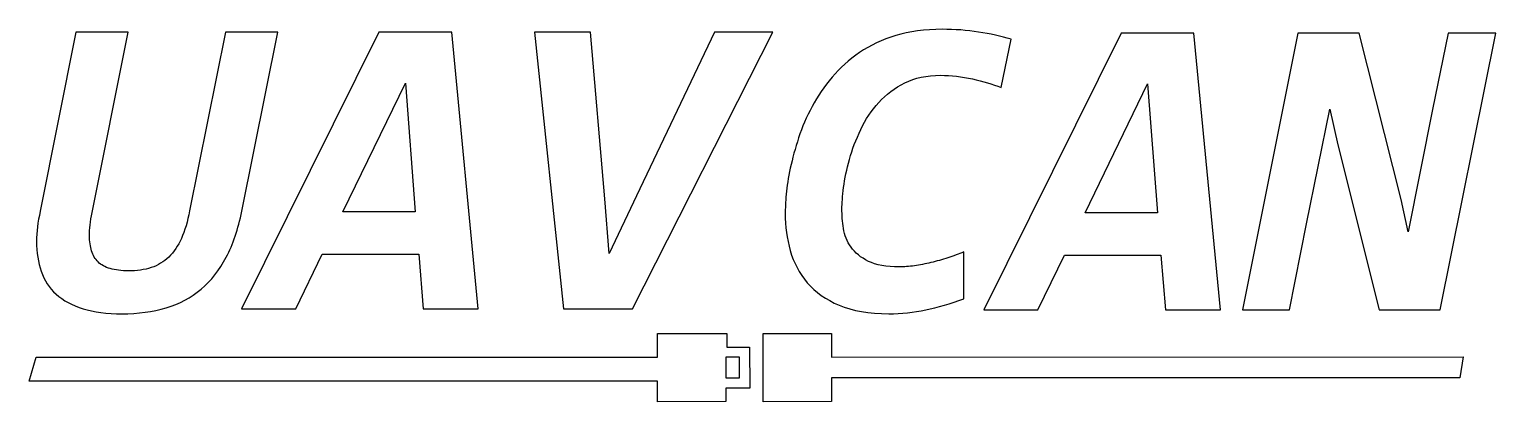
# Model space of a CAD drawing. Header units: centimetres. Extents: x -1.34 to 2.96, y -1.7 to -0.61.
import ezdxf

# ---------------------------------------------------------------- set-up
doc = ezdxf.new("R2010")
doc.units = ezdxf.units.CM
doc.header["$MEASUREMENT"] = 0
doc.layers.add('layer 1', color=7, linetype='Continuous')

msp = doc.modelspace()

# ---------------------------------------------------------------- linework, layer by layer
at = {"layer": 'layer 1', "color": 152}
for points, knots in [([(-0.71777, -1.14257), (-0.72815, -1.19443), (-0.74317, -1.23909), (-0.76307, -1.27698), (-0.76307, -1.27698), (-0.78297, -1.31465), (-0.80752, -1.34598), (-0.83694, -1.37053), (-0.83694, -1.37053), (-0.86636, -1.39509), (-0.90044, -1.41329), (-0.93918, -1.42514), (-0.93918, -1.42514), (-0.97812, -1.437), (-1.0213, -1.44271), (-1.06893, -1.44271), (-1.06893, -1.44271), (-1.11274, -1.44271), (-1.15063, -1.43784), (-1.18259, -1.42789), (-1.18259, -1.42789), (-1.21477, -1.41795), (-1.24101, -1.40376), (-1.26133, -1.38514), (-1.26133, -1.38514), (-1.28187, -1.36651), (-1.29647, -1.34429), (-1.30536, -1.31825), (-1.30536, -1.31825), (-1.31425, -1.292), (-1.3187, -1.26301), (-1.3187, -1.23062), (-1.3187, -1.23062), (-1.3187, -1.20353), (-1.31531, -1.17411), (-1.30811, -1.14257), (-1.30811, -1.14257), (-1.30811, -1.14257), (-1.20334, -0.61806), (-1.20334, -0.61806), (-1.20334, -0.61806), (-1.20334, -0.61806), (-1.05094, -0.61806), (-1.05094, -0.61806), (-1.05094, -0.61806), (-1.05094, -0.61806), (-1.15635, -1.14638), (-1.15635, -1.14638), (-1.15635, -1.14638), (-1.16122, -1.17199), (-1.16376, -1.19464), (-1.16376, -1.2139), (-1.16376, -1.2139), (-1.16376, -1.23083), (-1.16164, -1.24586), (-1.15741, -1.25856), (-1.15741, -1.25856), (-1.15338, -1.27147), (-1.14703, -1.28227), (-1.13836, -1.29095), (-1.13836, -1.29095), (-1.12968, -1.29962), (-1.11782, -1.30597), (-1.10301, -1.31042), (-1.10301, -1.31042), (-1.08798, -1.31465), (-1.0702, -1.31698), (-1.04967, -1.31698), (-1.04967, -1.31698), (-1.0249, -1.31698), (-1.00268, -1.31381), (-0.98299, -1.30724), (-0.98299, -1.30724), (-0.96331, -1.30089), (-0.94616, -1.29052), (-0.93156, -1.27634), (-0.93156, -1.27634), (-0.91674, -1.26195), (-0.90446, -1.24374), (-0.89452, -1.22173), (-0.89452, -1.22173), (-0.88457, -1.19951), (-0.87652, -1.17262), (-0.87039, -1.14087), (-0.87039, -1.14087), (-0.87039, -1.14087), (-0.76498, -0.61806), (-0.76498, -0.61806), (-0.76498, -0.61806), (-0.76498, -0.61806), (-0.61173, -0.61806), (-0.61173, -0.61806), (-0.61173, -0.61806), (-0.61173, -0.61806), (-0.71777, -1.14257), (-0.71777, -1.14257)], [0, 0, 0, 0, 0.0416667, 0.0416667, 0.0416667, 0.0416667, 0.0833333, 0.0833333, 0.0833333, 0.0833333, 0.125, 0.125, 0.125, 0.125, 0.1666667, 0.1666667, 0.1666667, 0.1666667, 0.2083333, 0.2083333, 0.2083333, 0.2083333, 0.25, 0.25, 0.25, 0.25, 0.2916667, 0.2916667, 0.2916667, 0.2916667, 0.3333333, 0.3333333, 0.3333333, 0.3333333, 0.375, 0.375, 0.375, 0.375, 0.4166667, 0.4166667, 0.4166667, 0.4166667, 0.4583333, 0.4583333, 0.4583333, 0.4583333, 0.5, 0.5, 0.5, 0.5, 0.5416667, 0.5416667, 0.5416667, 0.5416667, 0.5833333, 0.5833333, 0.5833333, 0.5833333, 0.625, 0.625, 0.625, 0.625, 0.6666667, 0.6666667, 0.6666667, 0.6666667, 0.7083333, 0.7083333, 0.7083333, 0.7083333, 0.75, 0.75, 0.75, 0.75, 0.7916667, 0.7916667, 0.7916667, 0.7916667, 0.8333333, 0.8333333, 0.8333333, 0.8333333, 0.875, 0.875, 0.875, 0.875, 0.9166667, 0.9166667, 0.9166667, 0.9166667, 0.9583333, 0.9583333, 0.9583333, 0.9583333, 1, 1, 1, 1]), ([(-0.18628, -1.42853), (-0.18628, -1.42853), (-0.1994, -1.26851), (-0.1994, -1.26851), (-0.1994, -1.26851), (-0.1994, -1.26851), (-0.48219, -1.26851), (-0.48219, -1.26851), (-0.48219, -1.26851), (-0.48219, -1.26851), (-0.55966, -1.42853), (-0.55966, -1.42853), (-0.55966, -1.42853), (-0.55966, -1.42853), (-0.71841, -1.42853), (-0.71841, -1.42853), (-0.71841, -1.42853), (-0.71841, -1.42853), (-0.31603, -0.61806), (-0.31603, -0.61806), (-0.31603, -0.61806), (-0.31603, -0.61806), (-0.10267, -0.61806), (-0.10267, -0.61806), (-0.10267, -0.61806), (-0.10267, -0.61806), (-0.0252, -1.42853), (-0.0252, -1.42853), (-0.0252, -1.42853), (-0.0252, -1.42853), (-0.18628, -1.42853), (-0.18628, -1.42853)], [0, 0, 0, 0, 0.125, 0.125, 0.125, 0.125, 0.25, 0.25, 0.25, 0.25, 0.375, 0.375, 0.375, 0.375, 0.5, 0.5, 0.5, 0.5, 0.625, 0.625, 0.625, 0.625, 0.75, 0.75, 0.75, 0.75, 0.875, 0.875, 0.875, 0.875, 1, 1, 1, 1]), ([(0.42692, -1.42853), (0.42692, -1.42853), (0.22478, -1.42853), (0.22478, -1.42853), (0.22478, -1.42853), (0.22478, -1.42853), (0.1399, -0.61806), (0.1399, -0.61806), (0.1399, -0.61806), (0.1399, -0.61806), (0.30352, -0.61806), (0.30352, -0.61806), (0.30352, -0.61806), (0.30352, -0.61806), (0.34564, -1.10616), (0.34564, -1.10616), (0.34564, -1.10616), (0.34564, -1.10616), (0.35813, -1.26597), (0.35813, -1.26597), (0.35813, -1.26597), (0.35813, -1.26597), (0.43814, -1.09685), (0.43814, -1.09685), (0.43814, -1.09685), (0.43814, -1.09685), (0.66695, -0.61806), (0.66695, -0.61806), (0.66695, -0.61806), (0.66695, -0.61806), (0.83819, -0.61806), (0.83819, -0.61806), (0.83819, -0.61806), (0.83819, -0.61806), (0.42692, -1.42853), (0.42692, -1.42853)], [0, 0, 0, 0, 0.1111111, 0.1111111, 0.1111111, 0.1111111, 0.2222222, 0.2222222, 0.2222222, 0.2222222, 0.3333333, 0.3333333, 0.3333333, 0.3333333, 0.4444444, 0.4444444, 0.4444444, 0.4444444, 0.5555556, 0.5555556, 0.5555556, 0.5555556, 0.6666667, 0.6666667, 0.6666667, 0.6666667, 0.7777778, 0.7777778, 0.7777778, 0.7777778, 0.8888889, 0.8888889, 0.8888889, 0.8888889, 1, 1, 1, 1]), ([(-0.23856, -0.76686), (-0.23856, -0.76686), (-0.42144, -1.14384), (-0.42144, -1.14384), (-0.42144, -1.14384), (-0.42144, -1.14384), (-0.20935, -1.14384), (-0.20935, -1.14384), (-0.20935, -1.14384), (-0.20935, -1.14384), (-0.23856, -0.76686), (-0.23856, -0.76686)], [0, 0, 0, 0, 0.3333333, 0.3333333, 0.3333333, 0.3333333, 0.6666667, 0.6666667, 0.6666667, 0.6666667, 1, 1, 1, 1])]:
    msp.add_open_spline(points, degree=3, knots=knots, dxfattribs=at)
at = {"layer": 'layer 1', "color": 250}
for points, knots in [([(1.39729, -1.39845), (1.35856, -1.41284), (1.3213, -1.42385), (1.28574, -1.43126), (1.28574, -1.43126), (1.25018, -1.43867), (1.2142, -1.44248), (1.17779, -1.44248), (1.17779, -1.44248), (1.11958, -1.44248), (1.0709, -1.43422), (1.03217, -1.41771), (1.03217, -1.41771), (0.99322, -1.40099), (0.9621, -1.37898), (0.93882, -1.35167), (0.93882, -1.35167), (0.91533, -1.32416), (0.89882, -1.29283), (0.88887, -1.25769), (0.88887, -1.25769), (0.87892, -1.22256), (0.87405, -1.18636), (0.87405, -1.14911), (0.87405, -1.14911), (0.87405, -1.13471), (0.87511, -1.11588), (0.87701, -1.09259), (0.87701, -1.09259), (0.87913, -1.06952), (0.88315, -1.04391), (0.88908, -1.01576), (0.88908, -1.01576), (0.89522, -0.98761), (0.90326, -0.95818), (0.91342, -0.92707), (0.91342, -0.92707), (0.92358, -0.89617), (0.9367, -0.86569), (0.95279, -0.83563), (0.95279, -0.83563), (0.96888, -0.80557), (0.98835, -0.777), (1.01142, -0.74969), (1.01142, -0.74969), (1.03428, -0.72239), (1.06116, -0.69847), (1.09186, -0.67751), (1.09186, -0.67751), (1.12276, -0.65656), (1.15811, -0.64005), (1.1979, -0.62798), (1.1979, -0.62798), (1.23791, -0.61571), (1.28299, -0.60957), (1.33358, -0.60957), (1.33358, -0.60957), (1.37062, -0.60957), (1.40639, -0.61211), (1.44047, -0.6174), (1.44047, -0.6174), (1.47455, -0.62248), (1.5063, -0.62968), (1.53572, -0.63878), (1.53572, -0.63878), (1.53572, -0.63878), (1.50651, -0.77954), (1.50651, -0.77954), (1.50651, -0.77954), (1.4809, -0.77001), (1.45296, -0.76176), (1.42248, -0.75477), (1.42248, -0.75477), (1.392, -0.74779), (1.36067, -0.74419), (1.3285, -0.74419), (1.3285, -0.74419), (1.28892, -0.74419), (1.2542, -0.7516), (1.22457, -0.76641), (1.22457, -0.76641), (1.19515, -0.78144), (1.16975, -0.80049), (1.14837, -0.82378), (1.14837, -0.82378), (1.12699, -0.84727), (1.10942, -0.87352), (1.09545, -0.90294), (1.09545, -0.90294), (1.08127, -0.93236), (1.07027, -0.96136), (1.06222, -0.99036), (1.06222, -0.99036), (1.05418, -1.01936), (1.04846, -1.04666), (1.04508, -1.07248), (1.04508, -1.07248), (1.0419, -1.09831), (1.04021, -1.11926), (1.04021, -1.13556), (1.04021, -1.13556), (1.04021, -1.15355), (1.04169, -1.1726), (1.04487, -1.1925), (1.04487, -1.1925), (1.04783, -1.2124), (1.05524, -1.2306), (1.06688, -1.24732), (1.06688, -1.24732), (1.07852, -1.26404), (1.09545, -1.27801), (1.11768, -1.28902), (1.11768, -1.28902), (1.14012, -1.29981), (1.17017, -1.30532), (1.20827, -1.30532), (1.20827, -1.30532), (1.22182, -1.30532), (1.23664, -1.30426), (1.25251, -1.30193), (1.25251, -1.30193), (1.26839, -1.2996), (1.28468, -1.29664), (1.30098, -1.29262), (1.30098, -1.29262), (1.31728, -1.28881), (1.33379, -1.28415), (1.3503, -1.27865), (1.3503, -1.27865), (1.36681, -1.27336), (1.38247, -1.26764), (1.39729, -1.26129), (1.39729, -1.26129), (1.39729, -1.26129), (1.39729, -1.39845), (1.39729, -1.39845)], [0, 0, 0, 0, 0.0294118, 0.0294118, 0.0294118, 0.0294118, 0.0588235, 0.0588235, 0.0588235, 0.0588235, 0.0882353, 0.0882353, 0.0882353, 0.0882353, 0.1176471, 0.1176471, 0.1176471, 0.1176471, 0.1470588, 0.1470588, 0.1470588, 0.1470588, 0.1764706, 0.1764706, 0.1764706, 0.1764706, 0.2058824, 0.2058824, 0.2058824, 0.2058824, 0.2352941, 0.2352941, 0.2352941, 0.2352941, 0.2647059, 0.2647059, 0.2647059, 0.2647059, 0.2941176, 0.2941176, 0.2941176, 0.2941176, 0.3235294, 0.3235294, 0.3235294, 0.3235294, 0.3529412, 0.3529412, 0.3529412, 0.3529412, 0.3823529, 0.3823529, 0.3823529, 0.3823529, 0.4117647, 0.4117647, 0.4117647, 0.4117647, 0.4411765, 0.4411765, 0.4411765, 0.4411765, 0.4705882, 0.4705882, 0.4705882, 0.4705882, 0.5, 0.5, 0.5, 0.5, 0.5294118, 0.5294118, 0.5294118, 0.5294118, 0.5588235, 0.5588235, 0.5588235, 0.5588235, 0.5882353, 0.5882353, 0.5882353, 0.5882353, 0.6176471, 0.6176471, 0.6176471, 0.6176471, 0.6470588, 0.6470588, 0.6470588, 0.6470588, 0.6764706, 0.6764706, 0.6764706, 0.6764706, 0.7058824, 0.7058824, 0.7058824, 0.7058824, 0.7352941, 0.7352941, 0.7352941, 0.7352941, 0.7647059, 0.7647059, 0.7647059, 0.7647059, 0.7941176, 0.7941176, 0.7941176, 0.7941176, 0.8235294, 0.8235294, 0.8235294, 0.8235294, 0.8529412, 0.8529412, 0.8529412, 0.8529412, 0.8823529, 0.8823529, 0.8823529, 0.8823529, 0.9117647, 0.9117647, 0.9117647, 0.9117647, 0.9411765, 0.9411765, 0.9411765, 0.9411765, 0.9705882, 0.9705882, 0.9705882, 0.9705882, 1, 1, 1, 1]), ([(1.98784, -1.43126), (1.98784, -1.43126), (1.97472, -1.27124), (1.97472, -1.27124), (1.97472, -1.27124), (1.97472, -1.27124), (1.69193, -1.27124), (1.69193, -1.27124), (1.69193, -1.27124), (1.69193, -1.27124), (1.61446, -1.43126), (1.61446, -1.43126), (1.61446, -1.43126), (1.61446, -1.43126), (1.45571, -1.43126), (1.45571, -1.43126), (1.45571, -1.43126), (1.45571, -1.43126), (1.85809, -0.62079), (1.85809, -0.62079), (1.85809, -0.62079), (1.85809, -0.62079), (2.07145, -0.62079), (2.07145, -0.62079), (2.07145, -0.62079), (2.07145, -0.62079), (2.14892, -1.43126), (2.14892, -1.43126), (2.14892, -1.43126), (2.14892, -1.43126), (1.98784, -1.43126), (1.98784, -1.43126)], [0, 0, 0, 0, 0.125, 0.125, 0.125, 0.125, 0.25, 0.25, 0.25, 0.25, 0.375, 0.375, 0.375, 0.375, 0.5, 0.5, 0.5, 0.5, 0.625, 0.625, 0.625, 0.625, 0.75, 0.75, 0.75, 0.75, 0.875, 0.875, 0.875, 0.875, 1, 1, 1, 1]), ([(2.61353, -1.43126), (2.61353, -1.43126), (2.49309, -0.9476), (2.49309, -0.9476), (2.49309, -0.9476), (2.49309, -0.9476), (2.46896, -0.84346), (2.46896, -0.84346), (2.46896, -0.84346), (2.46896, -0.84346), (2.40144, -1.17959), (2.40144, -1.17959), (2.40144, -1.17959), (2.40144, -1.17959), (2.3517, -1.43126), (2.3517, -1.43126), (2.3517, -1.43126), (2.3517, -1.43126), (2.21348, -1.43126), (2.21348, -1.43126), (2.21348, -1.43126), (2.21348, -1.43126), (2.37604, -0.62079), (2.37604, -0.62079), (2.37604, -0.62079), (2.37604, -0.62079), (2.55511, -0.62079), (2.55511, -0.62079), (2.55511, -0.62079), (2.55511, -0.62079), (2.67851, -1.10762), (2.67851, -1.10762), (2.67851, -1.10762), (2.67851, -1.10762), (2.69841, -1.20245), (2.69841, -1.20245), (2.69841, -1.20245), (2.69841, -1.20245), (2.76974, -0.84473), (2.76974, -0.84473), (2.76974, -0.84473), (2.76974, -0.84473), (2.81567, -0.62079), (2.81567, -0.62079), (2.81567, -0.62079), (2.81567, -0.62079), (2.95516, -0.62079), (2.95516, -0.62079), (2.95516, -0.62079), (2.95516, -0.62079), (2.7926, -1.43126), (2.7926, -1.43126), (2.7926, -1.43126), (2.7926, -1.43126), (2.61353, -1.43126), (2.61353, -1.43126)], [0, 0, 0, 0, 0.0714286, 0.0714286, 0.0714286, 0.0714286, 0.1428571, 0.1428571, 0.1428571, 0.1428571, 0.2142857, 0.2142857, 0.2142857, 0.2142857, 0.2857143, 0.2857143, 0.2857143, 0.2857143, 0.3571429, 0.3571429, 0.3571429, 0.3571429, 0.4285714, 0.4285714, 0.4285714, 0.4285714, 0.5, 0.5, 0.5, 0.5, 0.5714286, 0.5714286, 0.5714286, 0.5714286, 0.6428571, 0.6428571, 0.6428571, 0.6428571, 0.7142857, 0.7142857, 0.7142857, 0.7142857, 0.7857143, 0.7857143, 0.7857143, 0.7857143, 0.8571429, 0.8571429, 0.8571429, 0.8571429, 0.9285714, 0.9285714, 0.9285714, 0.9285714, 1, 1, 1, 1]), ([(1.93556, -0.76959), (1.93556, -0.76959), (1.75268, -1.14657), (1.75268, -1.14657), (1.75268, -1.14657), (1.75268, -1.14657), (1.96477, -1.14657), (1.96477, -1.14657), (1.96477, -1.14657), (1.96477, -1.14657), (1.93556, -0.76959), (1.93556, -0.76959)], [0, 0, 0, 0, 0.3333333, 0.3333333, 0.3333333, 0.3333333, 0.6666667, 0.6666667, 0.6666667, 0.6666667, 1, 1, 1, 1])]:
    msp.add_open_spline(points, degree=3, knots=knots, dxfattribs=at)
at = {"layer": 'layer 1'}
for points, knots in [([(0.76999, -1.53999), (0.76999, -1.53999), (0.70282, -1.54086), (0.70282, -1.54086), (0.70282, -1.54086), (0.70282, -1.54086), (0.70264, -1.50068), (0.70264, -1.50068), (0.70264, -1.50068), (0.70264, -1.50068), (0.5, -1.5), (0.5, -1.5), (0.5, -1.5), (0.5, -1.5), (0.5, -1.56999), (0.5, -1.56999), (0.5, -1.56999), (0.5, -1.56999), (-1.32, -1.56999), (-1.32, -1.56999), (-1.32, -1.56999), (-1.32, -1.56999), (-1.33999, -1.64), (-1.33999, -1.64), (-1.33999, -1.64), (-1.33999, -1.64), (0.49999, -1.63999), (0.49999, -1.63999), (0.49999, -1.63999), (0.49999, -1.63999), (0.5, -1.7), (0.5, -1.7), (0.5, -1.7), (0.5, -1.7), (0.7, -1.69999), (0.7, -1.69999), (0.7, -1.69999), (0.7, -1.69999), (0.7, -1.65999), (0.7, -1.65999), (0.7, -1.65999), (0.7, -1.65999), (0.77, -1.66), (0.77, -1.66), (0.77, -1.66), (0.77, -1.66), (0.76999, -1.53999), (0.76999, -1.53999)], [0, 0, 0, 0, 0.0833333, 0.0833333, 0.0833333, 0.0833333, 0.1666667, 0.1666667, 0.1666667, 0.1666667, 0.25, 0.25, 0.25, 0.25, 0.3333333, 0.3333333, 0.3333333, 0.3333333, 0.4166667, 0.4166667, 0.4166667, 0.4166667, 0.5, 0.5, 0.5, 0.5, 0.5833333, 0.5833333, 0.5833333, 0.5833333, 0.6666667, 0.6666667, 0.6666667, 0.6666667, 0.75, 0.75, 0.75, 0.75, 0.8333333, 0.8333333, 0.8333333, 0.8333333, 0.9166667, 0.9166667, 0.9166667, 0.9166667, 1, 1, 1, 1]), ([(2.84999, -1.63), (2.84999, -1.63), (2.86007, -1.56821), (2.86007, -1.56821), (2.86007, -1.56821), (2.86007, -1.56821), (1.01, -1.57), (1.01, -1.57), (1.01, -1.57), (1.01, -1.57), (1.01, -1.49999), (1.01, -1.49999), (1.01, -1.49999), (1.01, -1.49999), (0.81, -1.49999), (0.81, -1.49999), (0.81, -1.49999), (0.81, -1.49999), (0.81, -1.7), (0.81, -1.7), (0.81, -1.7), (0.81, -1.7), (1.01, -1.69999), (1.01, -1.69999), (1.01, -1.69999), (1.01, -1.69999), (1.01001, -1.63), (1.01001, -1.63), (1.01001, -1.63), (1.01001, -1.63), (2.84999, -1.63), (2.84999, -1.63)], [0, 0, 0, 0, 0.125, 0.125, 0.125, 0.125, 0.25, 0.25, 0.25, 0.25, 0.375, 0.375, 0.375, 0.375, 0.5, 0.5, 0.5, 0.5, 0.625, 0.625, 0.625, 0.625, 0.75, 0.75, 0.75, 0.75, 0.875, 0.875, 0.875, 0.875, 1, 1, 1, 1]), ([(0.7, -1.57), (0.7, -1.57), (0.74, -1.56999), (0.74, -1.56999), (0.74, -1.56999), (0.74, -1.56999), (0.74, -1.62999), (0.74, -1.62999), (0.74, -1.62999), (0.74, -1.62999), (0.7, -1.62999), (0.7, -1.62999), (0.7, -1.62999), (0.7, -1.62999), (0.7, -1.57), (0.7, -1.57)], [0, 0, 0, 0, 0.25, 0.25, 0.25, 0.25, 0.5, 0.5, 0.5, 0.5, 0.75, 0.75, 0.75, 0.75, 1, 1, 1, 1])]:
    msp.add_open_spline(points, degree=3, knots=knots, dxfattribs=at)

doc.saveas('drawing.dxf')
